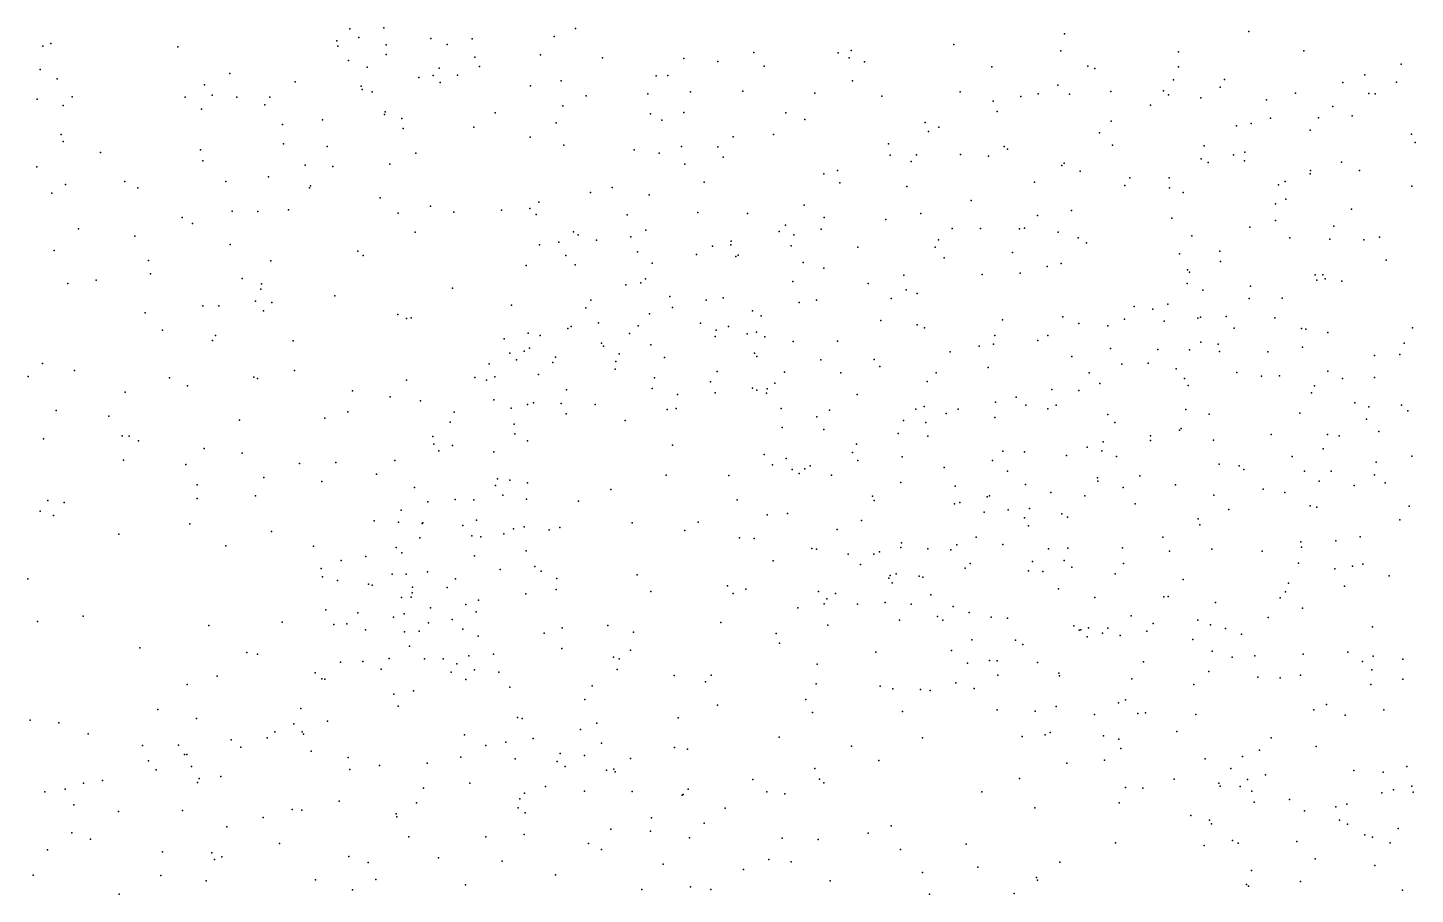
# Model space of a CAD drawing. Header units: metres. Extents: x -25 to 25, y -27.7 to 27.8.
# Drawn here: x 7.893 to 10.667, y -15.601 to -13.869 of the extents above; entities that cross this region are included whole.
import ezdxf

# ---------------------------------------------------------------- set-up
doc = ezdxf.new("R2010")
doc.units = ezdxf.units.M

msp = doc.modelspace()

# ---------------------------------------------------------------- linework, layer by layer
for p in [(8.5371, -13.8711, -4.7336), (8.5551, -13.8882, 17.7276), (8.6053, -13.8689, 0.5282), (8.6992, -13.8901, 0.9842), (8.7819, -13.8909, -3.677), (8.9459, -13.8866, -6.5669), (8.9881, -13.8707, 1.7568), (9.9653, -13.881, -18.3271), (10.3339, -13.8765, -8.8902), (7.9236, -13.9057, 11.3377), (7.9396, -13.9004, 1.4751), (8.1936, -13.9068, 18.2237), (8.5113, -13.8951, 12.4554), (8.5134, -13.9058, 0.4091), (8.6095, -13.9028, 17.4455), (8.7316, -13.9025, 1.1564), (9.3446, -13.9181, -3.3962), (9.5132, -13.919, -3.1167), (9.5392, -13.9143, 2.4695), (9.7446, -13.9024, 2.5098), (9.9581, -13.9153, -3.0584), (10.1936, -13.9173, 2.5332), (10.444, -13.9149, 16.1098), (8.5348, -13.9344, 1.517), (8.572, -13.9479, 17.1037), (8.6096, -13.9223, 0.7111), (8.787, -13.9279, 1.3717), (8.7962, -13.9462, -5.7627), (8.9186, -13.9229, 11.3967), (9.0423, -13.9289, 1.9935), (9.2045, -13.9303, 16.5903), (9.2726, -13.9365, 2.2834), (9.3653, -13.9455, 16.5012), (9.5352, -13.929, -7.9054), (9.566, -13.9369, 11.9761), (9.8201, -13.9472, -8.3517), (10.0125, -13.946, -8.6791), (10.1935, -13.9473, 12.2408), (10.6383, -13.9417, 15.5265), (7.9185, -13.9527, 0.1834), (7.9524, -13.971, -3.6895), (8.2972, -13.9601, 1.6079), (8.4278, -13.9772, 0.55), (8.6748, -13.9685, 12.4886), (8.7037, -13.9645, 16.9042), (8.716, -13.9499, -5.504), (8.7527, -13.9634, 11.2558), (8.9599, -13.9752, -4.2232), (9.1496, -13.965, 11.6332), (9.1729, -13.9643, 7.5381), (9.5421, -13.9752, -17.1064), (10.0264, -13.9501, 12.2508), (10.1833, -13.973, 11.8621), (10.2856, -13.9724, 16.2236), (10.566, -13.9631, 14.9805), (10.6293, -13.9774, 15.3638), (8.2468, -13.9831, 0.4032), (8.2622, -14.0035, -3.6919), (8.5597, -13.9854, 1.0343), (8.562, -13.9924, 11.2169), (8.5818, -13.9973, -5.1199), (8.7178, -13.9787, -4.5511), (8.8981, -13.9851, 7.4115), (9.0095, -14.0049, -7.1322), (9.1331, -14.0007, -7.3675), (9.2179, -13.9968, 1.7498), (9.3227, -13.9955, 7.2846), (9.4668, -13.9999, 12.5481), (9.7573, -13.9969, -16.4631), (9.9129, -14.0013, 16.3782), (9.9525, -13.9834, 2.4906), (9.9759, -14.0014, 11.9413), (10.0582, -13.9962, -3.8268), (10.1635, -13.995, 1.6239), (10.1737, -14.0027, -3.1854), (10.2771, -13.9875, -8.6564), (10.4273, -13.9999, -3.2841), (10.5217, -13.9786, 12.3462), (10.5737, -14.0001, 0.9679), (10.5865, -14.001, 15.7853), (7.9124, -14.0119, 12.0702), (7.9645, -14.0242, 0.4177), (7.9821, -14.007, 18.3364), (8.2083, -14.0074, 12.2236), (8.241, -14.0319, 0.5982), (8.3115, -14.0076, 11.2913), (8.3675, -14.0227, 0.7105), (8.3771, -14.0074, 17.9544), (8.9629, -14.0247, 11.228), (9.6008, -14.0055, -16.7222), (9.8229, -14.0157, -17.9446), (9.8785, -14.0061, 12.3328), (10.1377, -14.0239, 16.2906), (10.2382, -14.0091, -13.192), (10.3693, -14.0133, 2.52), (10.502, -14.0262, 11.6262), (8.4824, -14.053, 12.3686), (8.6065, -14.0426, -3.6478), (8.6076, -14.0373, 1.3528), (8.6413, -14.0503, -4.8238), (8.8276, -14.039, 1.6632), (8.9499, -14.0592, 7.5733), (9.1383, -14.0408, 2.1675), (9.1608, -14.0537, 11.4663), (9.205, -14.0381, 12.6547), (9.4088, -14.0387, 11.766), (9.4464, -14.0522, -7.7421), (9.6871, -14.0581, 12.4768), (9.8313, -14.0361, -8.0615), (10.0589, -14.0559, -8.2269), (10.3387, -14.0603, -18.171), (10.3777, -14.0499, 12.3678), (10.473, -14.0487, -8.8379), (10.5409, -14.0453, -13.1072), (7.9601, -14.0823, 11.4094), (8.4026, -14.0624, 1.0899), (8.6438, -14.0704, 1.5368), (8.785, -14.0676, 1.7964), (8.8973, -14.0877, 11.0953), (9.3034, -14.0873, -3.9688), (9.3841, -14.0823, 7.5092), (9.6938, -14.0761, -14.5174), (9.7147, -14.0677, -17.6474), (10.0356, -14.0789, -13.3373), (10.3093, -14.0648, 1.4626), (10.4565, -14.0737, 15.9856), (10.6594, -14.0815, 2.6263), (7.964, -14.0962, 0.6464), (8.2389, -14.1131, 1.0607), (8.4049, -14.1008, 1.2833), (8.4918, -14.106, 17.5462), (8.9648, -14.1036, -6.0502), (9.1052, -14.1132, 7.2148), (9.2001, -14.1065, 16.5581), (9.273, -14.1073, -7.534), (9.614, -14.101, -3.8101), (9.8453, -14.106, -13.5594), (9.8514, -14.1114, 11.7917), (10.0618, -14.1034, 2.4469), (10.2447, -14.1051, 2.4522), (10.6667, -14.0985, -18.2064), (8.039, -14.1184, 12.0442), (8.2433, -14.135, 18.0583), (8.4478, -14.1437, 17.1123), (8.6174, -14.1414, 11.1179), (8.669, -14.1194, 16.8252), (9.1554, -14.1194, 11.216), (9.2068, -14.1417, 7.6401), (9.2837, -14.1274, -3.3052), (9.6174, -14.1235, 16.4067), (9.6591, -14.1363, 11.7433), (9.6697, -14.1231, -14.2189), (9.7578, -14.1221, 2.4613), (9.8134, -14.1256, 16.3507), (9.9648, -14.1398, 16.3126), (10.2387, -14.1313, 11.6563), (10.2528, -14.1386, 12.3902), (10.3031, -14.1231, -15.85), (10.3256, -14.1351, 16.1036), (10.3258, -14.1179, -8.3924), (10.5195, -14.1375, -4.2741), (7.9114, -14.1468, 18.3087), (8.3747, -14.167, 17.8483), (8.5031, -14.1466, 1.5032), (9.4844, -14.1613, 12.5868), (9.5119, -14.1546, 2.4323), (9.9606, -14.1446, -2.9802), (9.9968, -14.1554, -16.4438), (10.0961, -14.1691, 12.39), (10.1748, -14.1687, 16.2122), (10.4566, -14.1608, 14.6118), (10.4573, -14.1545, -8.6193), (10.5551, -14.1546, 12.4719), (7.9686, -14.1823, 0.8282), (8.0872, -14.1766, 0.9606), (8.1133, -14.1889, 18.1482), (8.2893, -14.1763, 11.2775), (8.4567, -14.1887, 16.8888), (8.4584, -14.1851, 17.3714), (9.0179, -14.1982, -4.3913), (9.0612, -14.1881, 1.8147), (9.2455, -14.1779, 2.2673), (9.5163, -14.1792, 11.6287), (9.6502, -14.1865, -7.7993), (9.9057, -14.1775, 12.4187), (10.0861, -14.1841, -17.9456), (10.1754, -14.1888, -15.4811), (10.2028, -14.1981, -3.1134), (10.3934, -14.1828, 11.5659), (10.4067, -14.1765, 2.4645), (10.6596, -14.1858, 14.5766), (7.9415, -14.1999, -3.644), (8.5977, -14.209, 1.6967), (8.6986, -14.2256, 1.8183), (8.9151, -14.2173, 7.411), (9.1357, -14.2031, 12.7402), (9.445, -14.2234, 11.4695), (9.7788, -14.2146, -16.8397), (10.3872, -14.2212, 14.9619), (10.4082, -14.2117, -3.18), (8.2023, -14.2484, 11.9991), (8.3021, -14.2355, 1.3405), (8.3534, -14.236, 12.1092), (8.4145, -14.2328, 11.1718), (8.6336, -14.2395, -3.5553), (8.7448, -14.2374, 12.508), (8.8405, -14.2336, 10.9737), (8.8969, -14.2301, -5.4495), (8.9098, -14.2424, 12.6801), (9.0912, -14.2428, -7.1058), (9.2326, -14.2385, 10.9201), (9.3322, -14.2402, 11.171), (9.4855, -14.248, 16.4228), (9.6083, -14.2524, 11.5161), (9.6783, -14.2402, 1.8415), (9.9117, -14.2445, -16.6708), (9.9796, -14.2346, -3.8812), (10.18, -14.2499, -4.0131), (10.3874, -14.254, 12.455), (10.5393, -14.2314, 15.4543), (7.9946, -14.2712, 1.854), (8.2225, -14.26, 1.8723), (8.6676, -14.2779, 11.0072), (8.9843, -14.2769, -4.6437), (9.1285, -14.2736, 10.806), (9.3951, -14.2765, 7.7089), (9.4083, -14.2636, 1.8538), (9.479, -14.2713, 11.3117), (9.741, -14.2701, 16.328), (9.7976, -14.2706, -13.7171), (9.8756, -14.2708, -17.5119), (9.886, -14.2699, -14.9583), (9.953, -14.2779, 2.4079), (10.3364, -14.2675, 14.579), (10.5042, -14.2653, 15.6694), (8.1073, -14.2855, 11.4241), (8.298, -14.3025, 17.8112), (8.9165, -14.3032, -5.1778), (8.9551, -14.2975, 10.8761), (8.9934, -14.283, 16.5975), (9.0304, -14.2937, 7.2168), (9.0985, -14.2872, -6.1902), (9.2622, -14.3053, 7.8169), (9.2986, -14.3026, 12.7073), (9.2993, -14.2957, 10.6783), (9.4195, -14.305, 2.3546), (9.4244, -14.2832, 10.9801), (9.5523, -14.3077, 12.5409), (9.7072, -14.3079, 12.4865), (9.7138, -14.293, -2.7473), (9.9927, -14.2887, -17.7162), (10.0096, -14.2986, 11.5028), (10.2201, -14.2852, 1.5445), (10.4163, -14.2892, -16.0438), (10.4958, -14.2913, -8.3055), (10.5641, -14.293, -13.141), (10.5951, -14.2875, 14.4553), (7.9459, -14.3141, 1.0394), (8.1348, -14.3342, 11.8844), (8.3793, -14.3349, 17.3562), (8.5532, -14.3156, 1.8815), (8.5638, -14.3243, 16.7081), (8.9689, -14.3245, 2.0136), (9.1119, -14.3172, -6.5743), (9.2302, -14.3221, -4.2546), (9.3085, -14.3264, -7.397), (9.3131, -14.3238, -3.033), (9.7248, -14.3287, -14.2013), (9.8614, -14.3184, -17.0805), (10.1954, -14.3212, 12.4264), (10.2761, -14.3154, 11.5081), (10.2777, -14.3365, -17.9049), (10.6085, -14.3338, 2.5332), (8.1387, -14.3612, 1.2393), (8.8898, -14.3444, 1.8674), (8.9878, -14.3432, 7.8674), (9.1415, -14.3396, 7.9201), (9.443, -14.3382, 7.2497), (9.4847, -14.3498, 10.7288), (9.6444, -14.3633, 11.1895), (9.8011, -14.3623, 11.3424), (9.877, -14.3593, -7.7149), (9.9307, -14.3465, 16.2543), (9.959, -14.3403, -2.8213), (10.2116, -14.3528, 2.3928), (10.2152, -14.3578, -16.5424), (10.4666, -14.3627, 1.1656), (10.482, -14.3631, -4.3316), (7.9735, -14.3801, 11.7664), (8.0302, -14.3737, 18.0915), (8.3218, -14.3701, 17.1309), (8.3593, -14.3914, 16.7456), (8.3603, -14.3807, 1.4684), (8.7424, -14.3894, 12.4256), (9.0889, -14.3832, 9.3837), (9.1187, -14.3788, 9.219), (9.1284, -14.3708, -6.79), (9.4224, -14.3761, 12.6384), (9.5731, -14.3801, 10.9391), (9.6494, -14.3931, 7.4004), (10.2105, -14.3803, 16.0374), (10.2422, -14.3933, -7.7403), (10.3371, -14.3853, 15.1298), (10.4698, -14.3738, -3.051), (10.4868, -14.3712, 11.4561), (10.5199, -14.3753, -17.9805), (8.3483, -14.4155, 1.9537), (8.381, -14.4181, 11.1231), (8.5075, -14.405, 10.9948), (9.0187, -14.4138, -5.6781), (9.1767, -14.4062, 12.8043), (9.2494, -14.4134, 7.1521), (9.2835, -14.4091, 9.5575), (9.4355, -14.4185, 10.4249), (9.4698, -14.4134, 7.8346), (9.6192, -14.41, 16.323), (9.6712, -14.3999, -7.6112), (10.3349, -14.4104, 15.8368), (10.4005, -14.4098, 15.3234), (8.1282, -14.4391, 11.508), (8.2431, -14.425, 1.3499), (8.2756, -14.4249, 11.2796), (8.3645, -14.435, -3.4965), (8.6332, -14.442, 16.5995), (8.6598, -14.4487, 10.8593), (8.8602, -14.4234, 1.9286), (9.0087, -14.429, 10.6984), (9.136, -14.4409, 8.1227), (9.1822, -14.4284, 10.5262), (9.3418, -14.4346, 7.99), (9.3596, -14.4446, 9.7287), (9.9624, -14.447, 12.4477), (10.1049, -14.4261, -15.3735), (10.1419, -14.4317, -2.8724), (10.1722, -14.4214, 14.9092), (10.2375, -14.4477, 11.4191), (10.2886, -14.4463, 12.4747), (8.1628, -14.4732, 17.8162), (8.6504, -14.4503, 1.779), (8.9727, -14.4705, 8.142), (8.9798, -14.4662, 9.5951), (9.0345, -14.4587, -5.348), (9.1134, -14.4646, 7.0828), (9.2379, -14.4597, 2.142), (9.2696, -14.4732, -6.521), (9.2939, -14.4661, -4.4453), (9.5985, -14.4545, 10.8047), (9.6713, -14.4628, 7.6275), (9.686, -14.4686, -4.0758), (9.8418, -14.4531, -14.7805), (9.9942, -14.4601, 2.3507), (10.0521, -14.4647, -17.1547), (10.0853, -14.4513, 14.6457), (10.1651, -14.4555, -17.615), (10.2318, -14.4496, -4.2108), (10.3047, -14.4694, -13.2595), (10.386, -14.4489, 15.6294), (10.4392, -14.4701, 14.3161), (10.4481, -14.4718, -7.2215), (10.6612, -14.4688, -12.3345), (8.2627, -14.4939, 17.27), (8.269, -14.4843, 17.4557), (8.4237, -14.4951, 16.6117), (8.8456, -14.4906, 10.7379), (8.8934, -14.4795, 7.7385), (8.9176, -14.4841, 7.4483), (9.04, -14.4996, 9.8676), (9.0963, -14.4803, 8.9545), (9.1389, -14.5028, 10.177), (9.2672, -14.4863, -7.0019), (9.3314, -14.4806, 8.1407), (9.3501, -14.4775, 9.2085), (9.3664, -14.4869, 9.4487), (9.4233, -14.496, 9.8646), (9.5122, -14.4952, 10.1806), (9.8238, -14.5017, 1.7661), (9.8267, -14.4842, 11.1848), (9.9125, -14.4941, -4.1086), (9.9326, -14.4843, 16.1695), (10.2378, -14.4972, 1.4348), (10.2729, -14.5018, -16.6887), (10.4922, -14.4783, -7.7443), (10.6444, -14.4998, -7.1126), (8.8572, -14.5198, 9.3594), (8.8857, -14.5154, 9.1387), (8.8961, -14.5095, 16.5149), (8.9482, -14.5276, 8.9481), (9.0443, -14.5053, 8.2946), (9.0755, -14.5207, -3.1538), (9.1663, -14.5281, 8.4963), (9.3459, -14.5193, 16.3975), (9.3506, -14.5263, 8.3506), (9.5855, -14.5319, -7.4039), (9.7372, -14.5167, 16.2481), (9.795, -14.5058, -14.4004), (9.98, -14.5263, 11.2691), (10.0579, -14.5099, 16.0566), (10.1524, -14.5121, -7.4325), (10.2156, -14.5131, 15.9065), (10.2756, -14.5161, 15.2086), (10.372, -14.5168, -6.9432), (10.4415, -14.5077, -17.7925), (10.5855, -14.5243, 11.3617), (10.6362, -14.5223, -7.9187), (7.9228, -14.5403, 1.0859), (7.9869, -14.5544, 17.9297), (8.4264, -14.554, 10.9346), (8.8156, -14.5407, 12.4208), (8.8705, -14.5329, 12.6083), (8.943, -14.538, 10.5957), (9.0672, -14.5515, 8.7133), (9.0688, -14.5363, 10.3681), (9.2716, -14.556, -6.1132), (9.4059, -14.5577, 9.6091), (9.4788, -14.5328, 8.0625), (9.5188, -14.5591, 2.2612), (9.5963, -14.5461, 10.4051), (9.7088, -14.559, 7.2949), (9.8129, -14.548, 7.5537), (10.0149, -14.5586, -15.2164), (10.08, -14.5413, 14.9428), (10.1327, -14.5396, 2.3459), (10.1891, -14.5511, -7.1889), (10.3099, -14.5583, 15.4421), (10.4923, -14.5557, 14.1746), (7.8941, -14.5664, -3.3698), (8.1765, -14.5686, 16.8853), (8.2129, -14.5845, 16.6758), (8.3452, -14.5676, 11.6943), (8.3527, -14.57, 11.0735), (8.6504, -14.5736, 16.4986), (8.7872, -14.568, 1.9566), (8.8103, -14.5735, 8.0534), (8.8267, -14.567, 9.519), (8.9143, -14.562, 7.2523), (9.1464, -14.5685, -5.1909), (9.2583, -14.5766, -4.8926), (9.3868, -14.5797, -6.7047), (9.6912, -14.5762, -4.2675), (10.036, -14.5802, 14.5389), (10.2056, -14.5704, -17.3628), (10.2125, -14.5843, 11.3393), (10.3593, -14.5657, -15.6358), (10.3954, -14.5649, 11.3677), (10.4653, -14.5846, -2.7743), (10.5213, -14.5704, -12.6462), (10.5855, -14.5681, 12.619), (8.088, -14.5975, 17.7494), (8.5425, -14.5946, 1.6349), (8.6178, -14.607, 11.9963), (8.6783, -14.6149, 1.7544), (8.8247, -14.6125, 8.2653), (8.9701, -14.5931, 8.502), (9.1416, -14.5899, -5.6455), (9.192, -14.6019, -5.8618), (9.2671, -14.5985, 7.0964), (9.3421, -14.5895, -2.82), (9.351, -14.5935, 2.1684), (9.3699, -14.5995, 8.9081), (9.3716, -14.5906, -4.6715), (9.5514, -14.602, -4.4343), (9.8693, -14.6074, 2.291), (9.9406, -14.5923, 14.7972), (9.9946, -14.5942, -4.2845), (10.4592, -14.5985, 2.4435), (7.9505, -14.6339, 1.9483), (8.5329, -14.6366, -3.3709), (8.746, -14.6378, 9.2063), (8.8595, -14.6298, -3.2398), (8.892, -14.6221, 10.4667), (8.9042, -14.6185, 12.8666), (8.9599, -14.62, 10.2674), (8.9693, -14.6411, 13.0866), (9.0278, -14.6223, 1.9541), (9.1713, -14.632, -5.4), (9.1893, -14.63, 12.9607), (9.3993, -14.6303, 8.5666), (9.4958, -14.6338, 16.2752), (9.6682, -14.6318, 12.5391), (9.6853, -14.6259, -7.1578), (9.7293, -14.6403, -6.8096), (9.753, -14.6312, 7.7453), (9.8279, -14.6174, -14.5885), (9.8885, -14.6238, -14.9097), (9.9326, -14.6311, -6.7079), (9.9493, -14.6236, -6.9623), (10.0522, -14.642, 1.5532), (10.2083, -14.6322, -6.7061), (10.2551, -14.6414, 12.54), (10.4363, -14.6392, -13.301), (10.5457, -14.6191, -4.3902), (10.5738, -14.6267, 13.9713), (10.6391, -14.6237, -13.1068), (10.6517, -14.6345, -15.8973), (8.0552, -14.6453, 1.1621), (8.3166, -14.6537, 11.3932), (8.487, -14.6497, 10.7212), (8.7378, -14.6573, 12.1152), (8.8654, -14.6615, 8.6816), (9.0872, -14.6543, 16.3916), (9.4013, -14.6679, 9.0902), (9.4708, -14.6468, 9.7496), (9.6435, -14.6541, -6.4706), (9.6884, -14.6584, 10.6178), (9.8267, -14.6484, -14.0582), (10.0661, -14.6584, 11.2267), (10.1987, -14.6703, 14.2956), (10.5694, -14.6514, -17.6622), (7.9249, -14.6907, 17.7991), (8.0821, -14.6846, 16.726), (8.0962, -14.6857, 17.0314), (8.1145, -14.6947, 17.2025), (8.7032, -14.6858, 10.5016), (8.8669, -14.6808, 12.4752), (8.8922, -14.6946, 7.5345), (9.4843, -14.6723, 12.6546), (9.6329, -14.6798, -2.4148), (9.6922, -14.6855, 7.9588), (10.0428, -14.6971, 15.8566), (10.1373, -14.694, -13.5355), (10.1377, -14.6851, 15.3028), (10.1955, -14.6734, 15.5052), (10.2635, -14.6935, -4.3698), (10.3785, -14.682, -17.0102), (10.4914, -14.6822, -16.6534), (10.5148, -14.6849, 11.2981), (10.5937, -14.6759, 2.5363), (8.2457, -14.7103, 1.3438), (8.322, -14.7193, 11.2186), (8.7051, -14.7014, 9.4799), (8.7153, -14.7148, 11.9447), (8.7424, -14.7044, 7.9292), (8.8249, -14.717, 12.2792), (9.1819, -14.7032, 2.0057), (9.3654, -14.7218, 12.7955), (9.542, -14.7178, 2.1892), (9.55, -14.7017, -4.7256), (9.8423, -14.7157, 16.0201), (9.8855, -14.7169, -6.4895), (9.9699, -14.7244, 11.096), (10.0109, -14.7077, 2.267), (10.0404, -14.7148, 15.1773), (10.421, -14.726, -12.3244), (10.4824, -14.7109, -12.8652), (10.6596, -14.7252, 0.8736), (8.0848, -14.7334, 16.5353), (8.2097, -14.7419, 16.4377), (8.4369, -14.7404, 10.5493), (8.5095, -14.7379, 16.3837), (8.6269, -14.7343, 10.1551), (9.3817, -14.743, -5.0768), (9.4094, -14.7299, -2.6622), (9.4214, -14.7519, 1.8478), (9.4467, -14.7509, 8.7323), (9.4572, -14.7446, 9.5657), (9.5523, -14.7344, 7.2071), (9.6413, -14.7267, 10.0518), (9.7248, -14.748, 2.2075), (9.822, -14.7342, -4.5065), (10.0693, -14.7264, 12.5329), (10.2746, -14.7417, 14.1033), (10.3148, -14.7448, 7.4251), (10.3242, -14.7521, -2.4082), (10.5889, -14.7373, 13.6576), (8.3656, -14.7679, 10.8051), (8.481, -14.7761, 10.3669), (8.5907, -14.7615, 11.5339), (8.8322, -14.7709, 7.6864), (8.8571, -14.7735, 13.0122), (8.8924, -14.779, 6.843), (9.1697, -14.7635, 16.3006), (9.295, -14.7638, -5.6401), (9.4352, -14.7599, 8.9115), (9.4997, -14.7636, 16.1921), (9.6387, -14.7779, 12.6182), (9.8516, -14.7553, 12.5433), (10.0314, -14.7687, 14.3136), (10.0325, -14.7752, -15.2201), (10.116, -14.7645, 7.6283), (10.4452, -14.7553, 1.037), (10.4749, -14.7752, 2.4588), (10.4988, -14.7557, 7.3333), (10.5852, -14.7628, 12.7935), (10.6065, -14.7789, -6.8554), (8.2322, -14.7826, -3.2909), (8.3485, -14.8049, 11.0525), (8.6664, -14.7881, 9.3139), (8.828, -14.7841, 1.9637), (8.8427, -14.8032, 7.0649), (9.059, -14.7923, 1.9193), (9.5818, -14.8055, 8.4588), (9.7471, -14.7851, 14.606), (9.8108, -14.8069, 7.9845), (9.8154, -14.8046, 10.6453), (9.8876, -14.7822, 14.4106), (9.9383, -14.7984, -13.9462), (10.0062, -14.8048, 15.3288), (10.0827, -14.7882, -4.4306), (10.1877, -14.7828, -6.5574), (10.2642, -14.8036, 1.239), (10.3625, -14.7917, 7.2708), (10.4061, -14.7983, -6.7033), (10.5444, -14.7844, 7.5784), (7.9179, -14.8353, 16.955), (7.9335, -14.8142, 16.641), (7.9664, -14.8179, 17.4016), (8.2323, -14.8101, 1.9783), (8.6398, -14.8333, -3.228), (8.6932, -14.8167, 8.4376), (8.7478, -14.8121, 1.7503), (8.7847, -14.8126, 11.8276), (8.8903, -14.8117, 1.8163), (8.9939, -14.8154, 13.3939), (9.3112, -14.8129, 16.2261), (9.5852, -14.8144, -6.1557), (9.7456, -14.8208, -2.126), (9.7561, -14.8181, 10.2315), (9.853, -14.8325, 7.2802), (9.8959, -14.8303, 15.1267), (10.1069, -14.8209, 1.4259), (10.2942, -14.8323, 7.6727), (10.4566, -14.8245, 13.6421), (10.4703, -14.8271, -12.1246), (10.6546, -14.8257, -17.2983), (7.9447, -14.8438, -3.1623), (8.2173, -14.8608, 16.2475), (8.5858, -14.8546, 16.2864), (8.6346, -14.8573, 8.058), (8.6815, -14.8599, 9.4808), (8.6831, -14.8587, 9.6853), (8.7629, -14.864, 6.9471), (8.7901, -14.8533, 13.2666), (9.1012, -14.8587, 6.8949), (9.2332, -14.8574, -2.8041), (9.3713, -14.843, 12.927), (9.4121, -14.8403, -5.3114), (9.5596, -14.8541, -2.234), (9.805, -14.8373, 15.915), (9.8854, -14.849, -14.2672), (9.9601, -14.8404, -14.9778), (9.9719, -14.8476, 15.5539), (10.233, -14.8505, 13.9407), (10.2358, -14.8626, -15.506), (10.6359, -14.853, 13.2635), (8.0757, -14.8812, 1.1008), (8.3809, -14.8758, 16.2474), (8.6771, -14.8887, 8.7783), (8.781, -14.8849, 11.5536), (8.7987, -14.8866, 16.2546), (8.8453, -14.8805, 7.3676), (8.8646, -14.8707, 12.2386), (8.8856, -14.8668, 12.7848), (8.9354, -14.873, -3.0519), (8.9566, -14.8683, 16.2523), (9.2069, -14.8738, 13.4599), (9.316, -14.8887, 7.0495), (9.3453, -14.8903, 13.1014), (9.5112, -14.8722, 9.4474), (9.789, -14.8876, 2.1917), (9.8936, -14.865, -14.6043), (10.1624, -14.8877, 7.81), (10.5563, -14.8867, -13.099), (8.289, -14.9044, 1.3778), (8.4648, -14.9055, 10.5489), (8.6299, -14.908, 8.2397), (8.6411, -14.9184, 9.9273), (8.8896, -14.9147, 12.5877), (9.4605, -14.9099, -5.5945), (9.4702, -14.9116, 16.0558), (9.5961, -14.9166, 8.6512), (9.6383, -14.9078, 15.9435), (9.6397, -14.8987, -4.9756), (9.6927, -14.9104, 8.4206), (9.7386, -14.9128, 14.3059), (9.7501, -14.9029, 14.7705), (9.8421, -14.9021, 8.1259), (9.9338, -14.9105, 14.1245), (9.972, -14.9094, 7.9721), (10.0813, -14.9088, 13.9464), (10.1754, -14.9151, 12.7343), (10.2602, -14.9115, -13.6124), (10.3606, -14.9156, 12.8436), (10.4382, -14.8967, 11.1633), (10.4395, -14.9072, 13.429), (10.508, -14.8949, 12.9555), (8.5201, -14.9341, 11.1613), (8.5694, -14.9259, 6.7813), (8.7862, -14.9244, 7.5978), (8.9071, -14.9459, 11.7355), (9.3833, -14.9348, 13.3212), (9.5335, -14.9212, 9.2713), (9.5578, -14.9421, 9.0502), (9.5846, -14.9211, -5.9633), (9.7768, -14.9403, 1.6458), (9.902, -14.9362, 10.3174), (9.9647, -14.9338, -6.2796), (9.9803, -14.9472, -4.6011), (10.0836, -14.9403, 13.75), (10.4333, -14.9391, 2.4407), (10.5414, -14.9453, -4.4491), (10.5621, -14.9412, 7.847), (7.8934, -14.9709, 0.7132), (8.48, -14.9499, 10.776), (8.4823, -14.9668, 10.3304), (8.5122, -14.9737, 10.9321), (8.6221, -14.9615, 1.9302), (8.6497, -14.9613, 9.189), (8.6924, -14.9567, 13.3989), (8.7484, -14.9708, 13.0957), (8.8375, -14.9517, 12.9356), (8.9194, -14.9554, 11.9876), (8.9506, -14.9699, 6.7138), (9.1118, -14.9625, 1.9121), (9.6145, -14.9692, 9.6696), (9.6171, -14.964, 14.1985), (9.6289, -14.9605, 14.4534), (9.6749, -14.9651, 7.2443), (9.6828, -14.9671, 14.6198), (9.767, -14.9492, 14.0927), (9.8939, -14.9546, 13.9238), (9.9221, -14.9562, 12.7285), (10.0672, -14.9607, 10.8736), (10.2031, -14.9723, 11.0149), (10.5059, -14.9508, 7.0122), (10.6143, -14.9647, 11.0308), (8.5744, -14.9814, 10.0757), (8.582, -14.9832, 7.9583), (8.6617, -14.999, 8.5978), (8.6624, -14.9871, 7.7555), (8.7318, -14.9883, 7.089), (8.889, -15.0006, 12.4318), (8.9497, -14.9919, 16.146), (9.1385, -14.9963, 16.1032), (9.2923, -14.9849, 13.6952), (9.3035, -15.0001, -2.5841), (9.3288, -14.9911, 16.0404), (9.474, -14.9957, 13.7963), (9.5082, -14.9999, 13.629), (9.6212, -14.9788, 12.8438), (9.6984, -15.0025, 13.7332), (9.9535, -14.9904, -1.9789), (10.4072, -14.9969, 7.943), (10.4131, -14.9795, 0.9182), (10.5251, -14.9855, -6.6322), (8.6405, -15.0082, 10.6234), (8.6596, -15.0075, 11.1549), (8.6984, -15.0285, 9.3445), (8.7687, -15.022, 7.3176), (8.7942, -15.0135, 13.5595), (9.4325, -15.0286, 13.9463), (9.4852, -15.0205, 2.0784), (9.4908, -15.0104, 14.1042), (9.5519, -15.0214, 13.024), (9.6073, -15.0181, 15.7837), (9.6591, -15.0212, 8.8121), (9.7432, -15.0263, 8.5492), (10.0265, -15.0083, 10.6176), (10.1644, -15.0069, 1.2528), (10.1726, -15.0062, -13.7873), (10.2677, -15.0178, 13.2597), (10.3967, -15.0085, -15.5747), (10.4414, -15.0295, 10.9977), (7.9129, -15.0559, 16.0389), (8.0043, -15.0452, 0.819), (8.4022, -15.0572, 1.8825), (8.4889, -15.0324, 1.5378), (8.5534, -15.0389, 6.9279), (8.6243, -15.0471, 10.3527), (8.6459, -15.0407, 8.7641), (8.6941, -15.0584, 16.1105), (8.7417, -15.052, 9.5309), (8.79, -15.0365, 11.297), (9.2787, -15.0578, 13.9115), (9.6358, -15.0533, 13.3536), (9.7118, -15.046, -5.1464), (9.7226, -15.0534, 15.431), (9.7749, -15.0381, 12.8506), (9.819, -15.0471, 7.3178), (9.8519, -15.0491, 13.5086), (10.0992, -15.0447, 13.4017), (10.2319, -15.0531, 10.8741), (10.3727, -15.0482, -6.4488), (8.2552, -15.0642, -3.1155), (8.5054, -15.0619, 16.1113), (8.5311, -15.0609, 8.0907), (8.5686, -15.0726, 8.2412), (8.6463, -15.0764, 6.5634), (8.6755, -15.0756, -3.0536), (8.763, -15.0711, 10.8736), (8.7939, -15.0855, 6.6085), (8.9258, -15.0794, 1.7979), (8.9615, -15.0684, 12.1787), (9.0526, -15.0643, 13.745), (9.1039, -15.0773, -2.7837), (9.3896, -15.0801, -2.236), (9.4923, -15.0636, 1.7528), (9.9841, -15.0648, 10.1243), (9.9947, -15.0732, -6.0875), (9.9981, -15.0728, 12.9234), (10.0108, -15.0867, -14.4796), (10.0135, -15.0684, 2.2413), (10.0416, -15.0792, -14.9722), (10.0525, -15.0691, 7.3457), (10.0771, -15.0843, 13.0716), (10.1305, -15.0756, 10.46), (10.1428, -15.0602, 10.7187), (10.2577, -15.0627, 2.3682), (10.2873, -15.07, -2.1343), (10.3196, -15.0814, 8.0863), (10.5813, -15.0667, 8.0097), (8.1171, -15.1085, 16.0105), (8.6563, -15.1053, 7.2047), (8.9612, -15.11, 1.8505), (9.0981, -15.1135, 6.8127), (9.3958, -15.0992, 15.8538), (9.74, -15.1139, 8.9437), (9.7801, -15.0925, -5.7526), (9.8678, -15.0934, 13.016), (9.8825, -15.1018, 13.2364), (10.222, -15.0923, -6.2573), (8.3313, -15.1179, 16.0564), (8.3524, -15.1215, 6.8552), (8.5185, -15.1373, 13.4074), (8.5634, -15.1361, 13.5614), (8.616, -15.1301, 13.1787), (8.6862, -15.1304, 9.1249), (8.7235, -15.1306, 1.8502), (8.7513, -15.1407, 12.9668), (8.7747, -15.1249, 9.7608), (8.8244, -15.1211, 11.0256), (9.0645, -15.1271, 11.9379), (9.0753, -15.1304, 1.8848), (9.4715, -15.1415, 15.6958), (9.5886, -15.1171, 14.5283), (9.7718, -15.139, -5.4371), (9.8159, -15.1342, 8.7452), (9.831, -15.1344, 9.7856), (9.9115, -15.1377, -4.8644), (10.1238, -15.1364, 10.1105), (10.261, -15.1151, 1.0133), (10.301, -15.1274, 10.421), (10.3461, -15.1247, -13.6618), (10.4427, -15.1216, 7.1626), (10.5322, -15.1175, 7.0145), (10.5615, -15.1358, 10.4268), (10.5824, -15.1251, 2.569), (10.6416, -15.1312, -13.2395), (8.2722, -15.165, 1.31), (8.4682, -15.1584, 7.0046), (8.5998, -15.1515, 7.5581), (8.7397, -15.1572, 9.99), (8.7863, -15.1528, 15.9933), (8.8353, -15.1575, 12.7407), (9.0715, -15.1518, 11.6229), (9.1852, -15.164, 15.8543), (9.2591, -15.1634, -2.4239), (9.8324, -15.1633, 2.1965), (9.9541, -15.159, 9.9212), (9.9554, -15.1649, 8.5781), (10.2542, -15.1557, 10.206), (10.352, -15.1676, -4.5566), (10.3965, -15.1688, -12.1806), (10.4374, -15.163, 10.279), (10.58, -15.1529, -6.5018), (8.2122, -15.1821, 6.702), (8.481, -15.1704, 6.4494), (8.4873, -15.1711, 7.7187), (8.6647, -15.1946, 8.9605), (8.7691, -15.1718, 10.3193), (8.8567, -15.187, 13.7952), (9.0213, -15.1848, 15.8783), (9.2481, -15.1765, 14.1041), (9.4694, -15.1804, 7.1752), (9.597, -15.1851, 15.4184), (9.6226, -15.1909, 14.6741), (9.6778, -15.1921, 14.8205), (9.6972, -15.1937, 15.0141), (9.7481, -15.1789, 9.3969), (9.7853, -15.1901, 9.161), (10.1004, -15.1709, 8.4076), (10.2241, -15.1817, 7.3564), (10.5777, -15.182, 0.6148), (10.6421, -15.171, 10.2536), (8.6254, -15.201, 8.7712), (8.6335, -15.2251, 6.5175), (9.0067, -15.212, 11.3828), (9.2721, -15.2233, 1.7448), (9.4487, -15.2119, 14.363), (10.0734, -15.2189, -5.9131), (10.0873, -15.2129, -14.2823), (10.4896, -15.222, -6.3194), (7.8983, -15.2531, 0.5582), (8.1534, -15.2321, 0.9303), (8.2305, -15.2498, 1.7571), (8.4392, -15.2297, -2.9876), (8.8726, -15.2476, -2.8021), (8.8817, -15.2496, 6.6166), (9.1936, -15.2484, 6.9078), (9.4621, -15.2382, 2.0768), (9.6418, -15.2361, 15.2219), (9.831, -15.2323, 9.5429), (9.907, -15.2353, 8.9269), (9.9487, -15.2261, 1.4004), (10.0255, -15.2419, 7.4251), (10.1122, -15.2397, 2.3292), (10.1272, -15.2386, -14.8286), (10.2281, -15.2419, -13.8893), (10.4641, -15.2327, -2.3174), (10.5268, -15.2433, -15.4856), (10.6039, -15.2325, 8.1949), (7.9555, -15.2583, 1.6937), (8.0142, -15.2805, 0.6824), (8.387, -15.2766, 13.6239), (8.4255, -15.2606, 16.0113), (8.4422, -15.2763, 8.2461), (8.4927, -15.2552, 7.4463), (8.9982, -15.272, 10.6462), (9.0308, -15.2593, 12.2469), (9.9372, -15.2777, -2.0118), (10.1902, -15.2759, 8.5482), (8.123, -15.3041, 6.7603), (8.1949, -15.3029, 6.9688), (8.3003, -15.2926, 7.1083), (8.3196, -15.3075, 8.0402), (8.3718, -15.2883, 13.3184), (8.4446, -15.2815, 7.2989), (8.7663, -15.2829, 1.6817), (8.8088, -15.3036, 9.9795), (8.8493, -15.2974, 12.6164), (8.9035, -15.2898, 15.8467), (9.04, -15.2989, 14.0203), (9.1863, -15.3082, 11.8462), (9.3951, -15.287, 15.5395), (9.5396, -15.3049, 14.607), (9.682, -15.2883, 1.5691), (9.8813, -15.2858, 9.3595), (9.9269, -15.2825, 2.2634), (10.0438, -15.2846, 9.8232), (10.0742, -15.2915, 8.787), (10.3785, -15.2884, -6.0995), (10.4687, -15.3061, 8.3766), (8.1348, -15.3346, 7.6065), (8.2067, -15.3217, 6.6235), (8.2112, -15.3217, 7.873), (8.4601, -15.315, 1.4316), (8.5337, -15.3282, 13.7843), (8.7591, -15.327, 13.8902), (8.8676, -15.3307, 9.5797), (8.9514, -15.3356, 12.3811), (8.9578, -15.3198, 10.3587), (9.0064, -15.3241, 6.7179), (9.0979, -15.3296, 15.7045), (9.2123, -15.3114, -2.1698), (9.5946, -15.3337, 15.0976), (10.0455, -15.3334, -5.2906), (10.0782, -15.3101, -5.5981), (10.2466, -15.3305, -4.7607), (10.3217, -15.3259, -15.2071), (10.3556, -15.313, 9.9748), (8.1504, -15.3528, 7.316), (8.2209, -15.346, 13.6181), (8.5369, -15.3517, 8.559), (8.5963, -15.3441, 13.0416), (8.6916, -15.3395, 12.9002), (8.9678, -15.3461, 1.8266), (9.0504, -15.3532, 11.0274), (9.0651, -15.351, 10.8701), (9.0676, -15.3563, 11.2913), (9.4664, -15.3497, 15.3513), (9.9705, -15.3393, 9.2116), (10.2982, -15.3498, 8.6826), (10.3672, -15.3627, -12.6011), (10.5438, -15.354, -12.0702), (10.6023, -15.3571, -4.7777), (10.6498, -15.3462, 6.8402), (7.9684, -15.3911, 7.7173), (8.0045, -15.3793, 7.3651), (8.0431, -15.3741, 7.1366), (8.2328, -15.3777, 1.0362), (8.2363, -15.3701, 16.0122), (8.2794, -15.3662, 1.1883), (8.6845, -15.389, 1.586), (8.7768, -15.3789, 9.1001), (8.9281, -15.3858, -2.579), (9.2133, -15.3911, 11.6683), (9.3425, -15.3721, 7.0871), (9.4756, -15.3714, -1.9121), (9.4844, -15.3788, 7.2226), (9.8756, -15.3702, 7.4396), (10.0877, -15.3878, 0.9595), (10.1222, -15.3892, -2.2114), (10.185, -15.3714, 8.9433), (10.2741, -15.3795, -5.7396), (10.2769, -15.385, -14.9768), (10.3168, -15.3859, 8.8563), (10.3315, -15.3716, 0.5623), (10.6596, -15.3851, -6.1641), (7.9274, -15.3965, 7.5615), (8.5158, -15.415, 15.9884), (8.6707, -15.4184, 8.8753), (8.8767, -15.4103, 9.7984), (8.8865, -15.3995, 10.0987), (9.0062, -15.3949, 1.6829), (9.1014, -15.3957, 10.572), (9.2012, -15.4031, 1.9989), (9.2033, -15.4018, 6.9322), (9.3708, -15.3967, 14.4074), (9.4068, -15.4003, 2.0969), (9.8001, -15.3965, 1.419), (10.075, -15.4184, 9.4675), (10.3398, -15.395, 7.3319), (10.3449, -15.417, -2.3552), (10.4154, -15.4116, -12.3426), (10.5998, -15.3988, -12.983), (10.6233, -15.3924, 8.5419), (10.6623, -15.3972, -15.4108), (7.9853, -15.4222, 15.9356), (8.0751, -15.4359, 7.9646), (8.2027, -15.4341, 13.3364), (8.4219, -15.432, 8.4627), (8.4413, -15.433, 13.1498), (8.63, -15.4406, 13.9515), (8.6309, -15.4465, 6.5603), (8.8733, -15.4288, 14.0224), (8.8874, -15.4386, 15.7775), (9.2871, -15.4295, 15.4699), (9.9063, -15.4287, 2.3076), (10.2179, -15.4436, 9.1392), (10.4452, -15.4342, 9.7769), (10.508, -15.4267, -13.6137), (10.5302, -15.421, 8.7271), (8.291, -15.4666, 8.2868), (8.3642, -15.4479, 1.5618), (9.0589, -15.4709, 12.2851), (9.1404, -15.4487, 10.7588), (9.2457, -15.4595, 11.8445), (9.6189, -15.4647, 2.2223), (10.2553, -15.4531, -14.091), (10.2595, -15.4605, 2.4935), (10.5152, -15.4532, -5.837), (10.5316, -15.4609, -5.0259), (10.6327, -15.4697, 8.8614), (7.9817, -15.4783, 1.4499), (8.019, -15.4911, 6.974), (8.3969, -15.4998, -2.6995), (8.6549, -15.4865, -2.6183), (8.8087, -15.4868, 1.5905), (8.8859, -15.4819, 9.3966), (9.0139, -15.5001, 14.1628), (9.1381, -15.4754, 11.4271), (9.2158, -15.4887, 14.3209), (9.4011, -15.4892, 14.5797), (9.4734, -15.4915, 14.8964), (9.5733, -15.479, 1.4768), (9.7691, -15.5012, 2.2914), (10.0674, -15.4985, 0.6713), (10.3013, -15.4941, -14.7053), (10.3127, -15.4994, 9.2583), (10.4303, -15.4957, 9.1355), (10.566, -15.4824, 2.6714), (10.5813, -15.4869, -5.2934), (10.6166, -15.4982, 9.1542), (7.9328, -15.5123, 7.1717), (8.1629, -15.5165, 0.8452), (8.2616, -15.5185, 13.9017), (8.2812, -15.5268, 13.2189), (8.5355, -15.5256, 1.422), (8.7147, -15.5285, 15.8811), (9.0403, -15.5119, 10.2559), (9.6376, -15.5117, 7.3347), (10.2445, -15.504, 9.4478), (8.2664, -15.5321, 6.6102), (8.5739, -15.5377, 8.7085), (8.8416, -15.5352, 9.159), (9.1632, -15.5413, 10.9061), (9.3243, -15.5519, 2.1307), (9.3746, -15.5321, 15.2117), (9.4192, -15.5364, 15.0492), (9.6815, -15.5578, -2.0461), (9.7927, -15.547, 7.4198), (9.9564, -15.5369, 7.4447), (10.3393, -15.5538, 7.3177), (10.4664, -15.5306, 9.452), (10.5861, -15.5441, 7.0348), (7.9041, -15.5632, 8.0737), (8.1592, -15.5635, -2.6688), (8.25, -15.5743, 1.0396), (8.4684, -15.5725, 13.0214), (8.5889, -15.5718, 14.0367), (8.7683, -15.5827, -2.3468), (8.9483, -15.5626, 10.0466), (9.4971, -15.5744, 2.2082), (9.9098, -15.5678, 0.9834), (9.9115, -15.5732, 2.3904), (10.3297, -15.5815, -14.4034), (10.3331, -15.5852, 0.4895), (10.4376, -15.5756, 2.655), (8.0763, -15.6013, 8.2999), (8.5425, -15.5925, 15.9842), (9.1206, -15.5916, 6.859), (9.218, -15.5866, 15.3409), (9.259, -15.592, 11.7223), (9.6958, -15.6008, 1.2635), (9.8649, -15.6001, -2.1933), (10.6412, -15.5933, -13.6164)]:
    msp.add_point(p)

doc.saveas('drawing.dxf')
